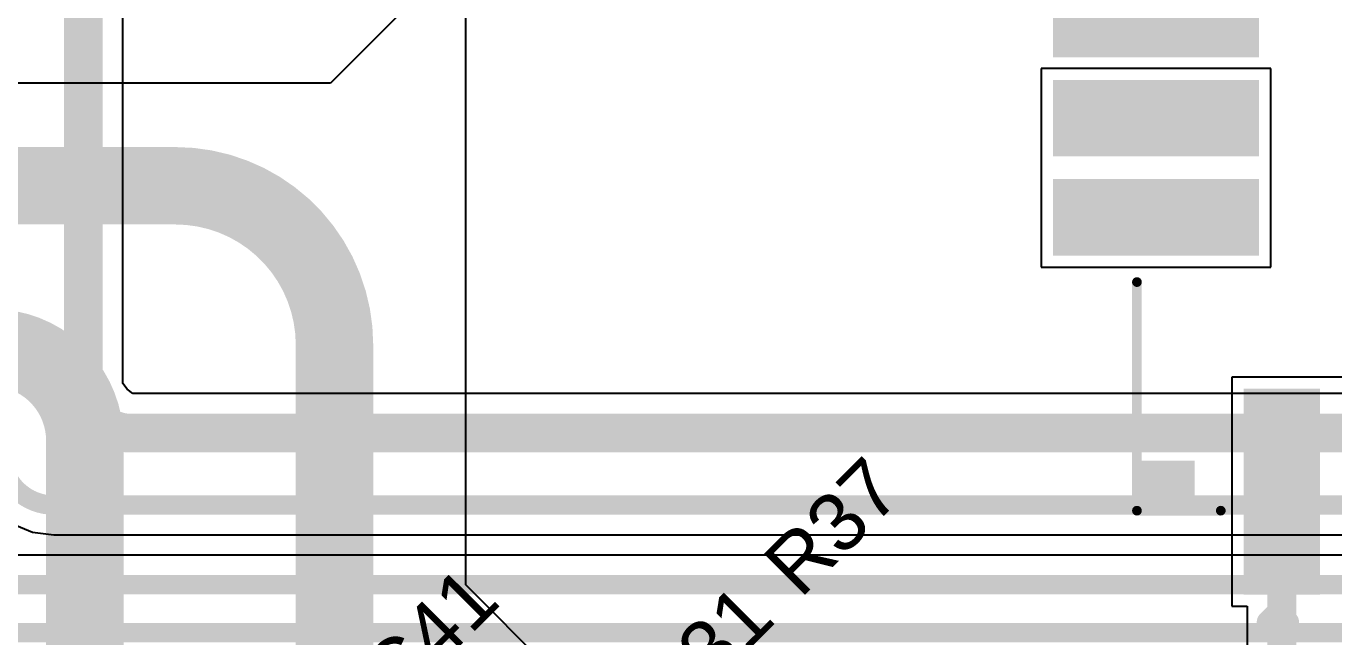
# Model space of a CAD drawing. Header units: inches. Extents: x 0 to 211, y 0 to 201.
# Drawn here: x 2.143 to 2.818, y 2.927 to 3.242 of the extents above; entities that cross this region are included whole.
import ezdxf

# ---------------------------------------------------------------- set-up
doc = ezdxf.new("R2010")
doc.units = ezdxf.units.IN
doc.header["$MEASUREMENT"] = 0
for name, color, linetype in [('Bottom Layer', 5, 'Continuous'), ('Layer 2', 76, 'Continuous'), ('Top Layer', 1, 'Continuous'), ('Top Overlay', 2, 'Continuous'), ('Top Paste', 8, 'Continuous'), ('Top Solder', 216, 'Continuous')]:
    doc.layers.add(name, color=color, linetype=linetype)
doc.styles.add('Arial', font='', dxfattribs={"height": 0.2})
doc.styles.get('Arial').set_extended_font_data('Arial')

# ---------------------------------------------------------------- blocks, each defined once
blk = doc.blocks.new('EC21EFA_512_STD_54')
at = {"layer": 'Top Layer'}
for points in [[(-0.49409, 0.61024), (-0.4626, 0.61024), (-0.4626, 0.51181), (-0.49409, 0.51181)], [(-0.44291, 0.61024), (-0.41142, 0.61024), (-0.41142, 0.51181), (-0.44291, 0.51181)], [(-0.39173, 0.61024), (-0.36024, 0.61024), (-0.36024, 0.51181), (-0.39173, 0.51181)], [(-0.66929, 0.51181), (-0.57087, 0.51181), (-0.57087, 0.48031), (-0.66929, 0.48031)]]:
    blk.add_hatch(color=1, dxfattribs=at).paths.add_polyline_path(points)
at = {"layer": 'Top Overlay'}
blk.add_hatch(color=2, dxfattribs=at).paths.add_polyline_path([(-0.62992, 0.541), (-0.604, 0.541), (-0.604, 0.57087), (-0.62992, 0.57087)])
at = {"layer": 'Top Paste'}
for points in [[(-0.49409, 0.61024), (-0.4626, 0.61024), (-0.4626, 0.51181), (-0.49409, 0.51181)], [(-0.44291, 0.61024), (-0.41142, 0.61024), (-0.41142, 0.51181), (-0.44291, 0.51181)], [(-0.39173, 0.61024), (-0.36024, 0.61024), (-0.36024, 0.51181), (-0.39173, 0.51181)], [(-0.66929, 0.51181), (-0.57087, 0.51181), (-0.57087, 0.48031), (-0.66929, 0.48031)]]:
    blk.add_hatch(color=8, dxfattribs=at).paths.add_polyline_path(points)
at = {"layer": 'Top Solder'}
for points in [[(-0.49809, 0.61424), (-0.4586, 0.61424), (-0.4586, 0.50781), (-0.49809, 0.50781)], [(-0.44691, 0.61424), (-0.40742, 0.61424), (-0.40742, 0.50781), (-0.44691, 0.50781)], [(-0.39573, 0.61424), (-0.35624, 0.61424), (-0.35624, 0.50781), (-0.39573, 0.50781)], [(-0.67329, 0.51581), (-0.56687, 0.51581), (-0.56687, 0.47631), (-0.67329, 0.47631)]]:
    blk.add_hatch(color=216, dxfattribs=at).paths.add_polyline_path(points)
at = {"layer": 'Top Overlay'}
for points in [[(-0.62992, 0.57087, 0.005, 0.005, 0), (-0.51181, 0.57087, 0.005, 0.005, 0)], [(-0.62992, 0.57087, 0.005, 0.005, 0), (-0.62992, 0.52756, 0.005, 0.005, 0)], [(-0.68748, 0.50308, 0.01181, 0.01181, 0), (-0.68748, 0.49308, 0.01181, 0.01181, 0)], [(-0.68748, 0.50308, 0.01181, 0.01181, 0), (-0.68248, 0.49808, 0.01181, 0.01181, 0)], [(-0.68248, 0.49808, 0.01181, 0.01181, 0), (-0.68748, 0.49308, 0.01181, 0.01181, 0)]]:
    blk.add_lwpolyline(points, format="xyseb", dxfattribs=at)
for points in [[(-0.63117, 0.57087, 0.0025, 0.0025, 1), (-0.62867, 0.57087, 0.0025, 0.0025, 1)], [(-0.63117, 0.57087, 0.0025, 0.0025, 1), (-0.62867, 0.57087, 0.0025, 0.0025, 1)], [(-0.51306, 0.57087, 0.0025, 0.0025, 1), (-0.51056, 0.57087, 0.0025, 0.0025, 1)], [(-0.63117, 0.52756, 0.0025, 0.0025, 1), (-0.62867, 0.52756, 0.0025, 0.0025, 1)], [(-0.69043, 0.50308, 0.00591, 0.00591, 1), (-0.68453, 0.50308, 0.00591, 0.00591, 1)], [(-0.69043, 0.50308, 0.00591, 0.00591, 1), (-0.68453, 0.50308, 0.00591, 0.00591, 1)], [(-0.68543, 0.49808, 0.00591, 0.00591, 1), (-0.67953, 0.49808, 0.00591, 0.00591, 1)], [(-0.68543, 0.49808, 0.00591, 0.00591, 1), (-0.67953, 0.49808, 0.00591, 0.00591, 1)], [(-0.69043, 0.49308, 0.00591, 0.00591, 1), (-0.68453, 0.49308, 0.00591, 0.00591, 1)], [(-0.69043, 0.49308, 0.00591, 0.00591, 1), (-0.68453, 0.49308, 0.00591, 0.00591, 1)]]:
    blk.add_lwpolyline(points, format="xyseb", close=True, dxfattribs=at)

msp = doc.modelspace()

# ---------------------------------------------------------------- linework, layer by layer
at = {"layer": 'Bottom Layer'}
for p, q in [((2.19289, 3.05778), (2.19289, 3.30217)), ((2.19519, 3.05488), (2.19289, 3.05778)), ((2.19809, 3.05259), (2.19519, 3.05488)), ((3.07543, 3.05259), (2.19809, 3.05259)), ((2.13594, 2.98534), (2.14622, 2.98109)), ((2.14622, 2.98109), (2.15725, 2.97964)), ((2.15725, 2.97964), (2.15725, 2.97971)), ((2.15725, 2.97971), (2.185, 2.97971)), ((2.185, 2.97971), (3.04871, 2.97971)), ((3.03035, 2.96918), (1.84227, 2.96918))]:
    msp.add_line(p, q, dxfattribs=at)
for points in [[(2.1725, 3.0567, 0.02, 0.02, 0), (2.1725, 3.30994, 0.02, 0.02, 0)], [(2.19701, 3.03219, 0.02, 0.02, -0.414214), (2.1725, 3.0567, 0.02, 0.02, 0)], [(2.19701, 3.03219, 0.02, 0.02, 0), (3.07543, 3.03219, 0.02, 0.02, 0)], [(2.15725, 2.995, 0.01, 0.01, -0.414214), (2.13, 3.02225, 0.01, 0.01, 0)], [(2.15725, 2.995, 0.01, 0.01, 0), (2.185, 2.995, 0.01, 0.01, 0)], [(2.185, 2.995, 0.01, 0.01, 0), (3.04871, 2.995, 0.01, 0.01, 0)], [(1.52506, 2.95389, 0.01, 0.01, 0), (3.03035, 2.95389, 0.01, 0.01, 0)], [(1.54965, 2.92905, 0.01, 0.01, 0), (2.99608, 2.92905, 0.01, 0.01, 0)]]:
    msp.add_lwpolyline(points, format="xyseb", dxfattribs=at)
for points in [[(2.1675, 3.0567, 0.01, 0.01, 1), (2.1775, 3.0567, 0.01, 0.01, 1)], [(2.1675, 3.0567, 0.01, 0.01, 1), (2.1775, 3.0567, 0.01, 0.01, 1)], [(2.19201, 3.03219, 0.01, 0.01, 1), (2.20201, 3.03219, 0.01, 0.01, 1)], [(2.19201, 3.03219, 0.01, 0.01, 1), (2.20201, 3.03219, 0.01, 0.01, 1)], [(2.15475, 2.995, 0.005, 0.005, 1), (2.15975, 2.995, 0.005, 0.005, 1)], [(2.15475, 2.995, 0.005, 0.005, 1), (2.15975, 2.995, 0.005, 0.005, 1)], [(2.1825, 2.995, 0.005, 0.005, 1), (2.1875, 2.995, 0.005, 0.005, 1)], [(2.1825, 2.995, 0.005, 0.005, 1), (2.1875, 2.995, 0.005, 0.005, 1)]]:
    msp.add_lwpolyline(points, format="xyseb", close=True, dxfattribs=at)
at = {"layer": 'Layer 2'}
for p, q in [((2.37, 2.95377), (2.37, 4.15462)), ((2.34201, 3.25489), (2.30012, 3.213)), ((2.30012, 3.213), (1.52, 3.213)), ((2.81, 2.51377), (2.37, 2.95377))]:
    msp.add_line(p, q, dxfattribs=at)
for points in [[(1.668, 3.16, 0.04, 0.04, 0), (2.22, 3.16, 0.04, 0.04, 0)], [(2.22, 3.16, 0.04, 0.04, -0.414214), (2.30217, 3.07783, 0.04, 0.04, 0)], [(1.5936, 3.0763, 0.04, 0.04, 0), (2.12529, 3.0763, 0.04, 0.04, 0)], [(2.12529, 3.0763, 0.04, 0.04, -0.414214), (2.17325, 3.02834, 0.04, 0.04, 0)], [(2.30217, 2.72726, 0.04, 0.04, 0), (2.30217, 3.07783, 0.04, 0.04, 0)], [(2.17325, 2.84532, 0.04, 0.04, 0), (2.17325, 3.02834, 0.04, 0.04, 0)]]:
    msp.add_lwpolyline(points, format="xyseb", dxfattribs=at)
for points in [[(2.21, 3.16, 0.02, 0.02, 1), (2.23, 3.16, 0.02, 0.02, 1)], [(2.21, 3.16, 0.02, 0.02, 1), (2.23, 3.16, 0.02, 0.02, 1)], [(2.11529, 3.0763, 0.02, 0.02, 1), (2.13529, 3.0763, 0.02, 0.02, 1)], [(2.11529, 3.0763, 0.02, 0.02, 1), (2.13529, 3.0763, 0.02, 0.02, 1)], [(2.29217, 3.07783, 0.02, 0.02, 1), (2.31217, 3.07783, 0.02, 0.02, 1)], [(2.29217, 3.07783, 0.02, 0.02, 1), (2.31217, 3.07783, 0.02, 0.02, 1)], [(2.16325, 3.02834, 0.02, 0.02, 1), (2.18325, 3.02834, 0.02, 0.02, 1)], [(2.16325, 3.02834, 0.02, 0.02, 1), (2.18325, 3.02834, 0.02, 0.02, 1)]]:
    msp.add_lwpolyline(points, format="xyseb", close=True, dxfattribs=at)
at = {"layer": 'Top Layer'}
for p, q in [((2.78559, 3.22063), (2.66716, 3.22063)), ((2.66716, 3.22063), (2.66716, 3.16914)), ((2.78559, 3.16914), (2.78559, 3.22063)), ((2.66716, 3.16914), (2.66716, 3.11795)), ((2.78559, 3.11795), (2.78559, 3.16914)), ((2.66716, 3.11795), (2.78559, 3.11795)), ((3.12417, 3.06118), (2.76559, 3.06118)), ((2.76559, 3.06118), (2.76559, 2.94276)), ((2.76559, 2.94276), (2.77349, 2.94276)), ((2.77349, 2.94276), (2.77349, 2.91736))]:
    msp.add_line(p, q, dxfattribs=at)
msp.add_lwpolyline([(2.79134, 2.89339, 0.015, 0.015, 0), (2.79134, 3.00197, 0.015, 0.015, 0)], format="xyseb", dxfattribs=at)
msp.add_lwpolyline([(2.78759, 3.00197, 0.0075, 0.0075, 1), (2.79509, 3.00197, 0.0075, 0.0075, 1)], format="xyseb", close=True, dxfattribs=at)

# ---------------------------------------------------------------- block references
at = {"rotation": 90}
msp.add_blockref('EC21EFA_512_STD_54', (3.2874, 3.62205), dxfattribs=at)

# ---------------------------------------------------------------- texts
at = {"layer": 'Top Overlay', "style": 'Arial'}
for s, p in [('R37', (2.5427, 2.94617)), ('C41', (2.33446, 2.88983)), ('R31', (2.47649, 2.88064))]:
    msp.add_text(s, height=0.03, rotation=45, dxfattribs=at).set_placement(p)

doc.saveas('drawing.dxf')
